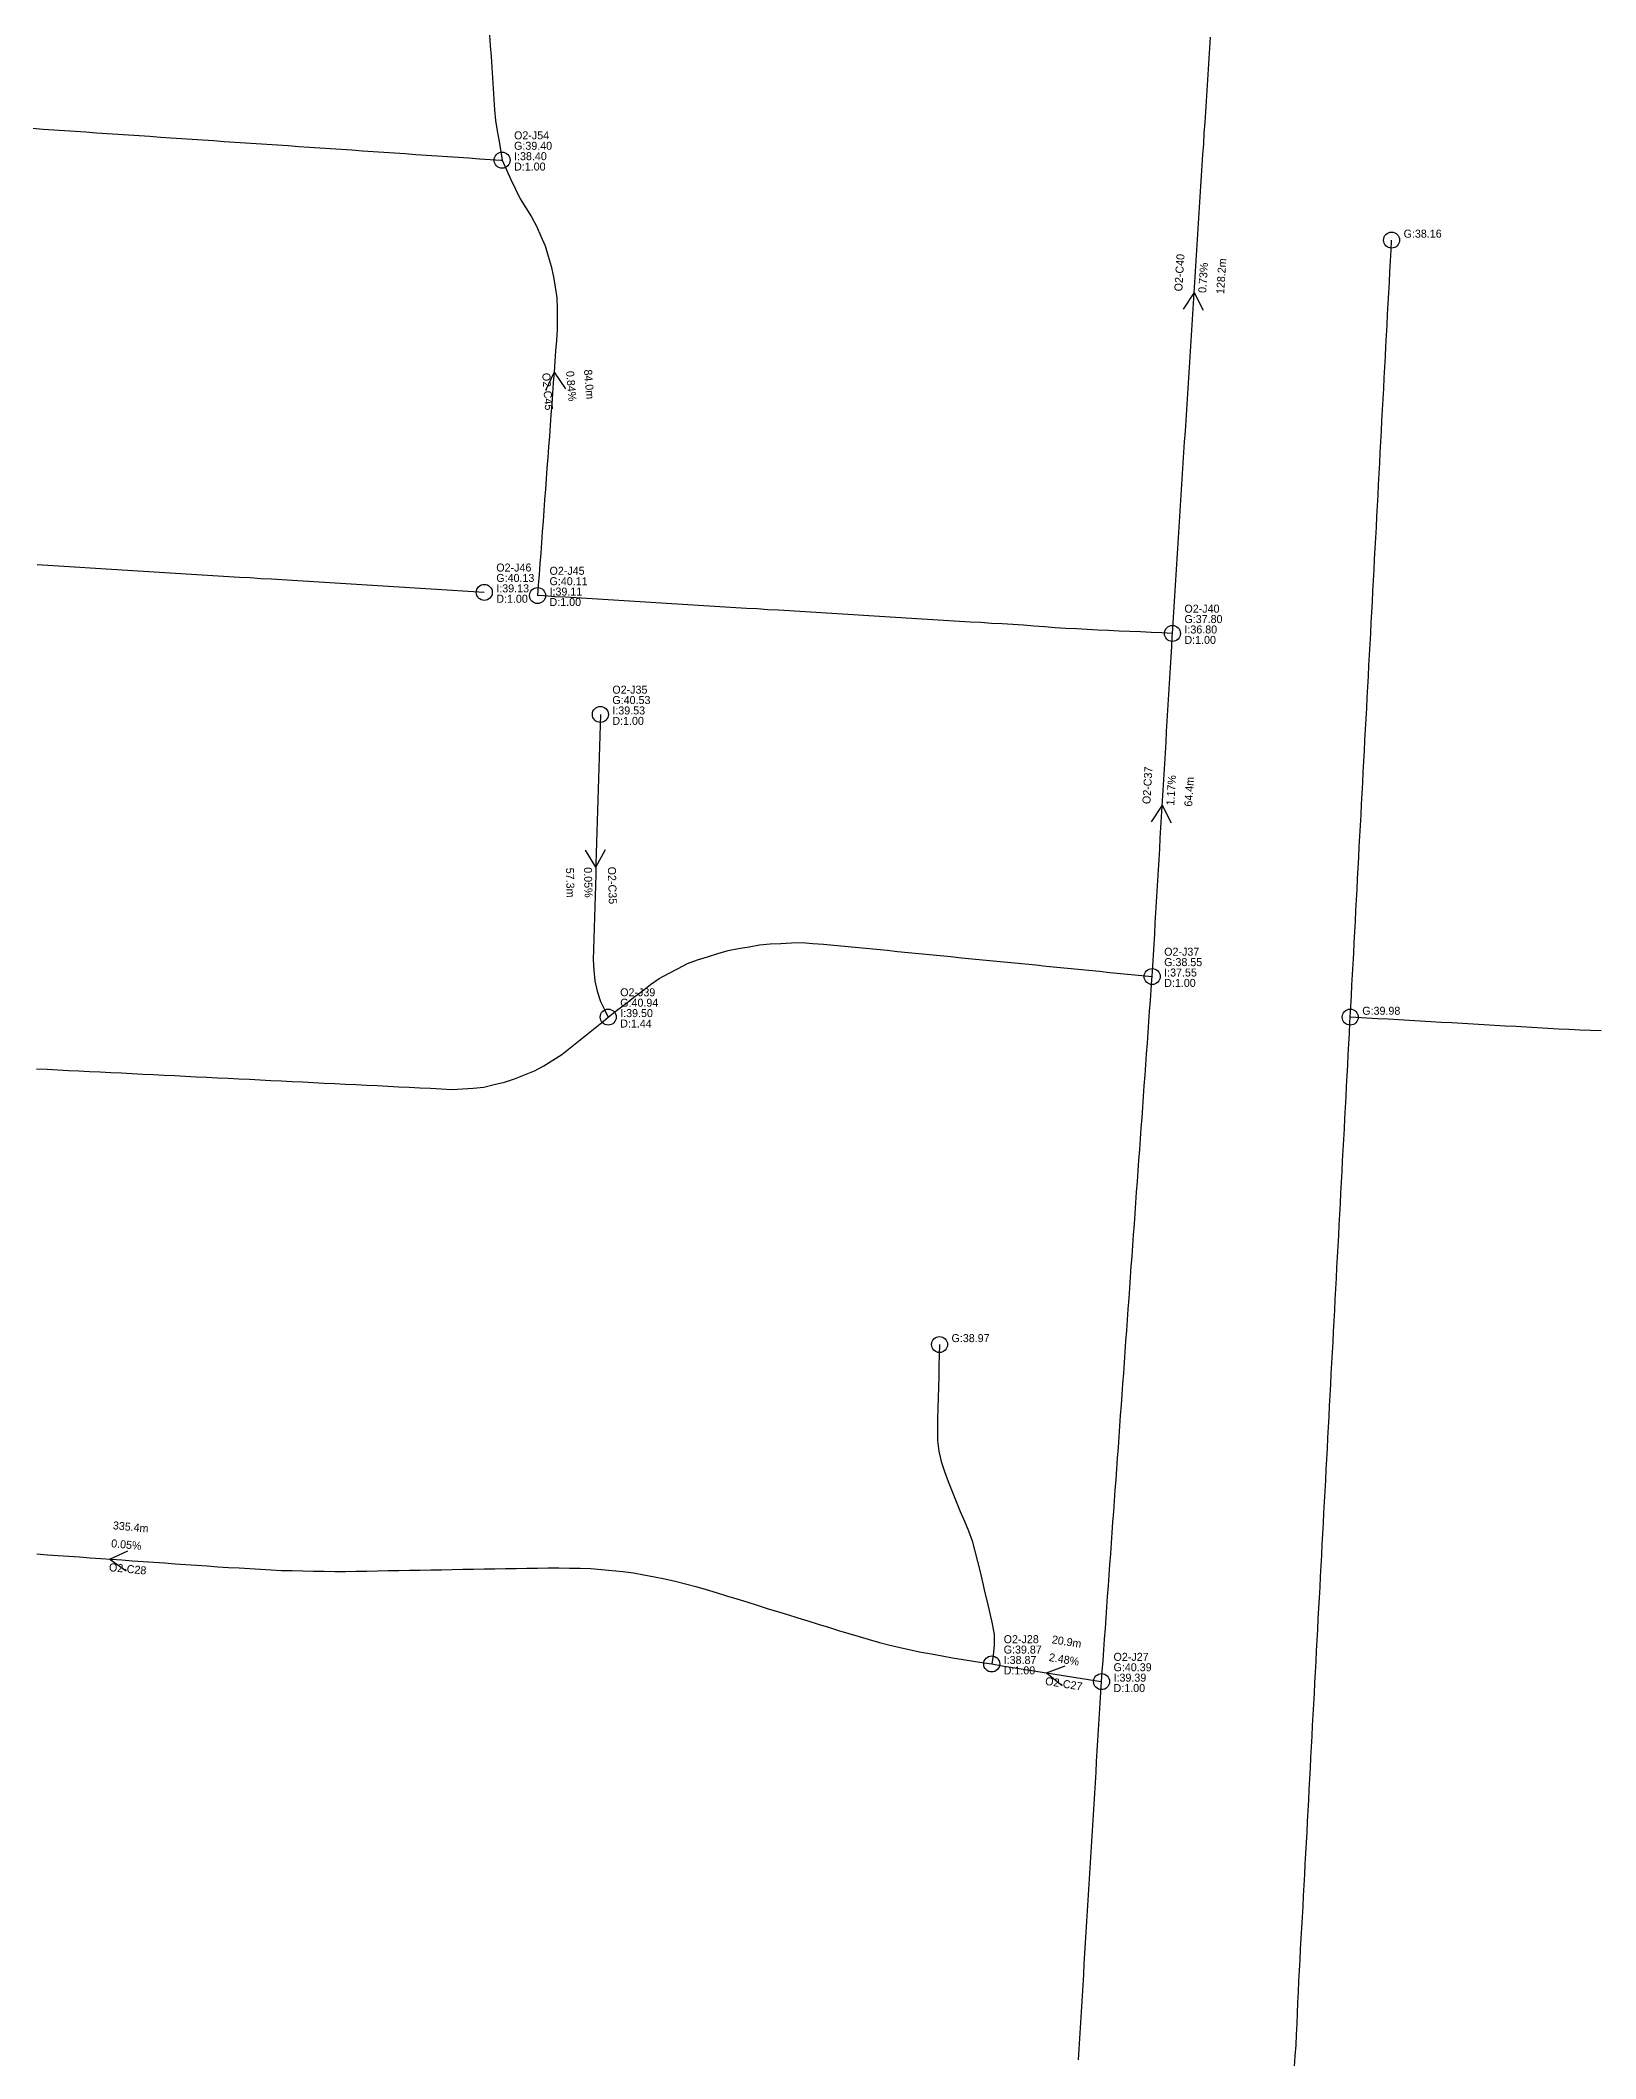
# Model space of a CAD drawing. Header units: metres. Extents: x 607160 to 610559, y 2613470 to 2618337.
# Drawn here: x 608445.8 to 608737.4, y 2615052.4 to 2615430.7 of the extents above; entities that cross this region are included whole.
import ezdxf

# ---------------------------------------------------------------- set-up
doc = ezdxf.new("R2010")
doc.units = ezdxf.units.M
for name, color, linetype in [('SW-DRAIN-LABELS', 3, 'Continuous'), ('SW-DRAIN-ORPHAN', 8, 'Continuous'), ('SW-DRAIN-SUB-02', 2, 'Continuous'), ('SW-JUNCTIONS', 7, 'Continuous')]:
    doc.layers.add(name, color=color, linetype=linetype)

msp = doc.modelspace()

# ---------------------------------------------------------------- linework, layer by layer
at = {"layer": 'SW-DRAIN-ORPHAN'}
for points in [[(608691.37, 2615247.6), (608691.48, 2615249.6), (608691.59, 2615251.6), (608691.69, 2615253.59), (608691.8, 2615255.59), (608691.9, 2615257.59), (608692.01, 2615259.59), (608692.12, 2615261.58), (608692.22, 2615263.58), (608692.33, 2615265.58), (608692.43, 2615267.57), (608692.54, 2615269.57), (608692.65, 2615271.57), (608692.75, 2615273.57), (608692.86, 2615275.56), (608692.97, 2615277.56), (608693.07, 2615279.56), (608693.18, 2615281.55), (608693.28, 2615283.55), (608693.39, 2615285.55), (608693.5, 2615287.55), (608693.6, 2615289.54), (608693.71, 2615291.54), (608693.82, 2615293.54), (608693.92, 2615295.53), (608694.03, 2615297.53), (608694.13, 2615299.53), (608694.24, 2615301.53), (608694.35, 2615303.52), (608694.45, 2615305.52), (608694.56, 2615307.52), (608694.67, 2615309.51), (608694.77, 2615311.51), (608694.88, 2615313.51), (608694.98, 2615315.51), (608695.09, 2615317.5), (608695.2, 2615319.5), (608695.3, 2615321.5), (608695.41, 2615323.5), (608695.51, 2615325.49), (608695.62, 2615327.49), (608695.73, 2615329.49), (608695.83, 2615331.48), (608695.94, 2615333.48), (608696.05, 2615335.48), (608696.15, 2615337.48), (608696.26, 2615339.47), (608696.36, 2615341.47), (608696.47, 2615343.47), (608696.58, 2615345.46), (608696.68, 2615347.46), (608696.79, 2615349.46), (608696.9, 2615351.46), (608697, 2615353.45), (608697.11, 2615355.45), (608697.21, 2615357.45), (608697.32, 2615359.44), (608697.43, 2615361.44), (608697.53, 2615363.44), (608697.64, 2615365.44), (608697.75, 2615367.43), (608697.85, 2615369.43), (608697.96, 2615371.43), (608698.06, 2615373.42), (608698.17, 2615375.42), (608698.28, 2615377.42), (608698.38, 2615379.42), (608698.49, 2615381.41), (608698.59, 2615383.41), (608698.7, 2615385.41), (608698.81, 2615387.4), (608698.91, 2615389.4), (608699.02, 2615391.4), (608699.12, 2615393.28)], [(608658.03, 2615319.53), (608656.03, 2615319.62), (608654.04, 2615319.71), (608652.04, 2615319.81), (608650.04, 2615319.9), (608648.04, 2615319.99), (608646.04, 2615320.09), (608644.05, 2615320.18), (608642.05, 2615320.28), (608640.05, 2615320.37), (608638.05, 2615320.46), (608636.06, 2615320.59), (608634.06, 2615320.76), (608632.07, 2615320.93), (608630.08, 2615321.08), (608628.08, 2615321.2), (608626.08, 2615321.31), (608624.09, 2615321.43), (608622.09, 2615321.56), (608620.1, 2615321.68), (608618.1, 2615321.8), (608616.1, 2615321.92), (608614.11, 2615322.04), (608612.11, 2615322.17), (608610.11, 2615322.29), (608608.12, 2615322.41), (608606.12, 2615322.53), (608604.13, 2615322.65), (608602.13, 2615322.77), (608600.13, 2615322.9), (608598.14, 2615323.02), (608596.14, 2615323.14), (608594.14, 2615323.26), (608592.15, 2615323.38), (608590.15, 2615323.51), (608588.16, 2615323.63), (608586.16, 2615323.75), (608584.16, 2615323.87), (608582.17, 2615323.99), (608580.17, 2615324.12), (608578.17, 2615324.24), (608576.18, 2615324.36), (608574.18, 2615324.48), (608572.18, 2615324.6), (608570.19, 2615324.73), (608568.19, 2615324.85), (608566.2, 2615324.97), (608564.2, 2615325.09), (608562.2, 2615325.21), (608560.21, 2615325.34), (608558.21, 2615325.46), (608556.21, 2615325.58), (608554.22, 2615325.7), (608552.22, 2615325.82), (608550.23, 2615325.95), (608548.23, 2615326.07), (608546.23, 2615326.19), (608544.24, 2615326.31), (608542.24, 2615326.43), (608540.24, 2615326.56), (608538.99, 2615326.63)], [(608552.24, 2615247.61), (608553.82, 2615248.83), (608555.41, 2615250.04), (608556.99, 2615251.26), (608558.58, 2615252.48), (608560.16, 2615253.7), (608561.81, 2615254.83), (608563.57, 2615255.78), (608565.33, 2615256.72), (608567.09, 2615257.67), (608568.98, 2615258.33), (608570.88, 2615258.94), (608572.78, 2615259.56), (608574.71, 2615260.09), (608576.67, 2615260.45), (608578.64, 2615260.81), (608580.61, 2615261.17), (608582.6, 2615261.34), (608584.6, 2615261.44), (608586.59, 2615261.54), (608588.59, 2615261.58), (608590.58, 2615261.42), (608592.58, 2615261.26), (608594.57, 2615261.1), (608596.56, 2615260.91), (608598.55, 2615260.72), (608600.54, 2615260.52), (608602.53, 2615260.32), (608604.52, 2615260.13), (608606.51, 2615259.93), (608608.5, 2615259.73), (608610.49, 2615259.54), (608612.48, 2615259.34), (608614.47, 2615259.14), (608616.47, 2615258.95), (608618.46, 2615258.75), (608620.45, 2615258.56), (608622.44, 2615258.36), (608624.43, 2615258.16), (608626.42, 2615257.97), (608628.41, 2615257.77), (608630.4, 2615257.57), (608632.39, 2615257.38), (608634.38, 2615257.18), (608636.37, 2615256.98), (608638.36, 2615256.79), (608640.35, 2615256.59), (608642.34, 2615256.39), (608644.33, 2615256.2), (608646.32, 2615256), (608648.31, 2615255.8), (608650.3, 2615255.61), (608652.29, 2615255.41), (608654.23, 2615255.22)], [(608644.74, 2615123.03), (608644.88, 2615125.02), (608645.02, 2615127.02), (608645.17, 2615129.01), (608645.31, 2615131.01), (608645.45, 2615133), (608645.6, 2615135), (608645.74, 2615136.99), (608645.88, 2615138.99), (608646.03, 2615140.98), (608646.17, 2615142.98), (608646.31, 2615144.97), (608646.45, 2615146.97), (608646.6, 2615148.96), (608646.74, 2615150.96), (608646.88, 2615152.95), (608647.03, 2615154.95), (608647.17, 2615156.94), (608647.31, 2615158.94), (608647.46, 2615160.93), (608647.6, 2615162.93), (608647.74, 2615164.92), (608647.89, 2615166.92), (608648.03, 2615168.91), (608648.17, 2615170.91), (608648.32, 2615172.9), (608648.46, 2615174.9), (608648.6, 2615176.89), (608648.75, 2615178.89), (608648.89, 2615180.88), (608649.03, 2615182.87), (608649.18, 2615184.87), (608649.32, 2615186.86), (608649.46, 2615188.86), (608649.61, 2615190.85), (608649.75, 2615192.85), (608649.89, 2615194.84), (608650.04, 2615196.84), (608650.18, 2615198.83), (608650.32, 2615200.83), (608650.46, 2615202.82), (608650.61, 2615204.82), (608650.75, 2615206.81), (608650.89, 2615208.81), (608651.04, 2615210.8), (608651.18, 2615212.8), (608651.32, 2615214.79), (608651.47, 2615216.79), (608651.61, 2615218.78), (608651.75, 2615220.78), (608651.9, 2615222.77), (608652.04, 2615224.77), (608652.18, 2615226.76), (608652.33, 2615228.76), (608652.47, 2615230.75), (608652.61, 2615232.75), (608652.76, 2615234.74), (608652.9, 2615236.74), (608653.04, 2615238.73), (608653.19, 2615240.73), (608653.33, 2615242.72), (608653.47, 2615244.72), (608653.62, 2615246.71), (608653.76, 2615248.71), (608653.9, 2615250.7), (608654.05, 2615252.7), (608654.19, 2615254.69), (608654.23, 2615255.22)], [(608680.9, 2615050.9), (608681.06, 2615052.89), (608681.21, 2615054.89), (608681.3, 2615056.89), (608681.39, 2615058.88), (608681.47, 2615060.88), (608681.56, 2615062.88), (608681.65, 2615064.88), (608681.74, 2615066.88), (608681.84, 2615068.87), (608681.95, 2615070.87), (608682.07, 2615072.87), (608682.18, 2615074.86), (608682.3, 2615076.86), (608682.41, 2615078.86), (608682.52, 2615080.86), (608682.62, 2615082.85), (608682.73, 2615084.85), (608682.83, 2615086.85), (608682.94, 2615088.84), (608683.05, 2615090.84), (608683.15, 2615092.84), (608683.26, 2615094.84), (608683.36, 2615096.83), (608683.47, 2615098.83), (608683.58, 2615100.83), (608683.68, 2615102.82), (608683.79, 2615104.82), (608683.9, 2615106.82), (608684, 2615108.82), (608684.11, 2615110.81), (608684.21, 2615112.81), (608684.32, 2615114.81), (608684.43, 2615116.8), (608684.53, 2615118.8), (608684.64, 2615120.8), (608684.74, 2615122.8), (608684.85, 2615124.79), (608684.96, 2615126.79), (608685.06, 2615128.79), (608685.17, 2615130.79), (608685.27, 2615132.78), (608685.38, 2615134.78), (608685.49, 2615136.78), (608685.59, 2615138.77), (608685.7, 2615140.77), (608685.8, 2615142.77), (608685.91, 2615144.77), (608686.02, 2615146.76), (608686.12, 2615148.76), (608686.23, 2615150.76), (608686.33, 2615152.75), (608686.44, 2615154.75), (608686.55, 2615156.75), (608686.65, 2615158.75), (608686.76, 2615160.74), (608686.87, 2615162.74), (608686.97, 2615164.74), (608687.08, 2615166.73), (608687.18, 2615168.73), (608687.29, 2615170.73), (608687.4, 2615172.73), (608687.5, 2615174.72), (608687.61, 2615176.72), (608687.71, 2615178.72), (608687.82, 2615180.71), (608687.93, 2615182.71), (608688.03, 2615184.71), (608688.14, 2615186.71), (608688.24, 2615188.7), (608688.35, 2615190.7), (608688.46, 2615192.7), (608688.56, 2615194.69), (608688.67, 2615196.69), (608688.77, 2615198.69), (608688.88, 2615200.69), (608688.99, 2615202.68), (608689.09, 2615204.68), (608689.2, 2615206.68), (608689.31, 2615208.68), (608689.41, 2615210.67), (608689.52, 2615212.67), (608689.62, 2615214.67), (608689.73, 2615216.66), (608689.84, 2615218.66), (608689.94, 2615220.66), (608690.05, 2615222.66), (608690.15, 2615224.65), (608690.26, 2615226.65), (608690.37, 2615228.65), (608690.47, 2615230.64), (608690.58, 2615232.64), (608690.68, 2615234.64), (608690.79, 2615236.64), (608690.9, 2615238.63), (608691, 2615240.63), (608691.11, 2615242.63), (608691.21, 2615244.62), (608691.32, 2615246.62), (608691.37, 2615247.6)], [(608738.4, 2615245.06), (608736.4, 2615245.12), (608734.4, 2615245.19), (608732.4, 2615245.26), (608730.41, 2615245.37), (608728.41, 2615245.48), (608726.41, 2615245.6), (608724.42, 2615245.71), (608722.42, 2615245.83), (608720.42, 2615245.94), (608718.43, 2615246.05), (608716.43, 2615246.17), (608714.43, 2615246.28), (608712.44, 2615246.4), (608710.44, 2615246.51), (608708.44, 2615246.63), (608706.45, 2615246.74), (608704.45, 2615246.85), (608702.45, 2615246.97), (608700.46, 2615247.08), (608698.46, 2615247.2), (608696.46, 2615247.31), (608694.47, 2615247.43), (608692.47, 2615247.54), (608691.37, 2615247.6)], [(608614.36, 2615186.23), (608614.31, 2615184.23), (608614.25, 2615182.23), (608614.2, 2615180.23), (608614.15, 2615178.23), (608614.1, 2615176.23), (608614.05, 2615174.23), (608614, 2615172.23), (608613.95, 2615170.23), (608613.98, 2615168.24), (608614.21, 2615166.25), (608614.64, 2615164.3), (608615.29, 2615162.41), (608616, 2615160.54), (608616.73, 2615158.68), (608617.46, 2615156.81), (608618.2, 2615154.95), (608619.02, 2615153.13), (608619.77, 2615151.28), (608620.45, 2615149.4), (608621, 2615147.47), (608621.51, 2615145.54), (608621.97, 2615143.59), (608622.42, 2615141.65), (608622.88, 2615139.7), (608623.34, 2615137.75), (608623.79, 2615135.81), (608624.23, 2615133.85), (608624.58, 2615131.88), (608624.61, 2615129.89), (608624.42, 2615127.91), (608624.14, 2615126.34)]]:
    msp.add_lwpolyline(points, dxfattribs=at)
at = {"layer": 'SW-DRAIN-SUB-02'}
for p, q in [((608662.11, 2615383.47), (608660.03, 2615380.35)), ((608662.11, 2615383.47), (608663.77, 2615380.11)), ((608542.1, 2615368.5), (608540.49, 2615365.11)), ((608542.1, 2615368.5), (608544.23, 2615365.41)), ((608656.13, 2615287.37), (608654.07, 2615284.24)), ((608656.13, 2615287.37), (608657.81, 2615284.02)), ((608549.93, 2615275.74), (608547.97, 2615278.93)), ((608549.93, 2615275.74), (608551.72, 2615279.03)), ((608458.79, 2615146), (608462.2, 2615147.56)), ((608458.79, 2615146), (608461.85, 2615143.83)), ((608634.44, 2615124.68), (608637.94, 2615126.02)), ((608634.44, 2615124.68), (608637.35, 2615122.32))]:
    msp.add_line(p, q, dxfattribs=at)
for points in [[(608530, 2615431.68), (608530.14, 2615429.68), (608530.27, 2615427.69), (608530.41, 2615425.69), (608530.55, 2615423.7), (608530.68, 2615421.7), (608530.82, 2615419.71), (608530.95, 2615417.71), (608531.13, 2615415.72), (608531.45, 2615413.75), (608531.77, 2615411.77), (608532.09, 2615409.8), (608532.34, 2615408.26)], [(608658.03, 2615319.53), (608658.16, 2615321.52), (608658.29, 2615323.52), (608658.41, 2615325.51), (608658.54, 2615327.51), (608658.67, 2615329.51), (608658.79, 2615331.5), (608658.92, 2615333.5), (608659.05, 2615335.49), (608659.18, 2615337.49), (608659.3, 2615339.49), (608659.43, 2615341.48), (608659.56, 2615343.48), (608659.69, 2615345.47), (608659.81, 2615347.47), (608659.94, 2615349.47), (608660.07, 2615351.46), (608660.19, 2615353.46), (608660.32, 2615355.45), (608660.45, 2615357.45), (608660.58, 2615359.45), (608660.7, 2615361.44), (608660.83, 2615363.44), (608660.96, 2615365.43), (608661.09, 2615367.43), (608661.21, 2615369.42), (608661.34, 2615371.42), (608661.47, 2615373.42), (608661.59, 2615375.41), (608661.72, 2615377.41), (608661.85, 2615379.4), (608661.98, 2615381.4), (608662.1, 2615383.4), (608662.23, 2615385.39), (608662.36, 2615387.39), (608662.49, 2615389.38), (608662.61, 2615391.38), (608662.74, 2615393.38), (608662.87, 2615395.37), (608662.99, 2615397.37), (608663.12, 2615399.36), (608663.25, 2615401.36), (608663.38, 2615403.36), (608663.5, 2615405.35), (608663.63, 2615407.35), (608663.76, 2615409.34), (608663.89, 2615411.34), (608664.01, 2615413.34), (608664.14, 2615415.33), (608664.27, 2615417.33), (608664.39, 2615419.32), (608664.52, 2615421.32), (608664.65, 2615423.32), (608664.78, 2615425.31), (608664.9, 2615427.31), (608665.03, 2615429.3), (608665.16, 2615431.3)], [(608444.32, 2615414.23), (608446.32, 2615414.09), (608448.31, 2615413.96), (608450.31, 2615413.82), (608452.3, 2615413.69), (608454.3, 2615413.55), (608456.29, 2615413.41), (608458.29, 2615413.28), (608460.28, 2615413.14), (608462.28, 2615413.01), (608464.28, 2615412.87), (608466.27, 2615412.74), (608468.27, 2615412.6), (608470.26, 2615412.47), (608472.26, 2615412.33), (608474.25, 2615412.2), (608476.25, 2615412.06), (608478.24, 2615411.93), (608480.24, 2615411.79), (608482.23, 2615411.66), (608484.23, 2615411.52), (608486.23, 2615411.38), (608488.22, 2615411.25), (608490.22, 2615411.11), (608492.21, 2615410.98), (608494.21, 2615410.84), (608496.2, 2615410.71), (608498.2, 2615410.57), (608500.19, 2615410.44), (608502.19, 2615410.3), (608504.18, 2615410.17), (608506.18, 2615410.03), (608508.17, 2615409.9), (608510.17, 2615409.76), (608512.17, 2615409.63), (608514.16, 2615409.49), (608516.16, 2615409.35), (608518.15, 2615409.22), (608520.15, 2615409.08), (608522.14, 2615408.95), (608524.14, 2615408.81), (608526.13, 2615408.68), (608528.13, 2615408.54), (608530.12, 2615408.41), (608532.12, 2615408.27), (608532.34, 2615408.26)], [(608532.34, 2615408.26), (608533.17, 2615406.44), (608534, 2615404.62), (608534.83, 2615402.8), (608535.76, 2615401.03), (608536.82, 2615399.34), (608537.89, 2615397.65), (608538.77, 2615395.86), (608539.6, 2615394.04), (608540.4, 2615392.2), (608540.97, 2615390.29), (608541.54, 2615388.37), (608541.98, 2615386.42), (608542.29, 2615384.45), (608542.59, 2615382.47), (608542.66, 2615380.47), (608542.7, 2615378.47), (608542.69, 2615376.48), (608542.54, 2615374.48), (608542.39, 2615372.49), (608542.24, 2615370.49), (608542.1, 2615368.5), (608541.95, 2615366.5), (608541.8, 2615364.51), (608541.65, 2615362.51), (608541.5, 2615360.52), (608541.36, 2615358.53), (608541.21, 2615356.53), (608541.06, 2615354.54), (608540.91, 2615352.54), (608540.76, 2615350.55), (608540.62, 2615348.55), (608540.47, 2615346.56), (608540.32, 2615344.56), (608540.17, 2615342.57), (608540.02, 2615340.57), (608539.87, 2615338.58), (608539.73, 2615336.59), (608539.58, 2615334.59), (608539.43, 2615332.6), (608539.28, 2615330.6), (608539.13, 2615328.61), (608538.99, 2615326.63)], [(608529.01, 2615327.24), (608529.01, 2615327.24), (608527.01, 2615327.36), (608525.01, 2615327.49), (608523.02, 2615327.61), (608521.02, 2615327.73), (608519.03, 2615327.85), (608517.03, 2615327.97), (608515.03, 2615328.1), (608513.04, 2615328.22), (608511.04, 2615328.34), (608509.04, 2615328.46), (608507.05, 2615328.58), (608505.05, 2615328.71), (608503.06, 2615328.83), (608501.06, 2615328.95), (608499.06, 2615329.07), (608497.07, 2615329.19), (608495.07, 2615329.32), (608493.07, 2615329.44), (608491.08, 2615329.56), (608489.08, 2615329.68), (608487.08, 2615329.8), (608485.09, 2615329.93), (608483.09, 2615330.05), (608481.1, 2615330.17), (608479.1, 2615330.29), (608477.1, 2615330.41), (608475.11, 2615330.54), (608473.11, 2615330.66), (608471.11, 2615330.78), (608469.12, 2615330.9), (608467.12, 2615331.02), (608465.13, 2615331.15), (608463.13, 2615331.27), (608461.13, 2615331.39), (608459.14, 2615331.51), (608457.14, 2615331.63), (608455.14, 2615331.76), (608453.15, 2615331.88), (608451.15, 2615332), (608449.16, 2615332.12), (608447.16, 2615332.25), (608445.16, 2615332.37)], [(608654.23, 2615255.22), (608654.34, 2615257.22), (608654.46, 2615259.21), (608654.58, 2615261.21), (608654.7, 2615263.21), (608654.82, 2615265.2), (608654.94, 2615267.2), (608655.05, 2615269.2), (608655.17, 2615271.19), (608655.29, 2615273.19), (608655.41, 2615275.19), (608655.53, 2615277.18), (608655.64, 2615279.18), (608655.76, 2615281.17), (608655.88, 2615283.17), (608656, 2615285.17), (608656.12, 2615287.16), (608656.23, 2615289.16), (608656.35, 2615291.16), (608656.47, 2615293.15), (608656.59, 2615295.15), (608656.71, 2615297.15), (608656.83, 2615299.14), (608656.94, 2615301.14), (608657.06, 2615303.14), (608657.18, 2615305.13), (608657.3, 2615307.13), (608657.42, 2615309.13), (608657.53, 2615311.12), (608657.65, 2615313.12), (608657.77, 2615315.12), (608657.89, 2615317.11), (608658.01, 2615319.11), (608658.03, 2615319.53)], [(608550.77, 2615304.35), (608550.71, 2615302.36), (608550.66, 2615300.36), (608550.6, 2615298.36), (608550.54, 2615296.36), (608550.48, 2615294.36), (608550.42, 2615292.36), (608550.36, 2615290.36), (608550.3, 2615288.36), (608550.24, 2615286.36), (608550.18, 2615284.36), (608550.13, 2615282.36), (608550.07, 2615280.36), (608550.01, 2615278.37), (608549.95, 2615276.37), (608549.89, 2615274.37), (608549.83, 2615272.37), (608549.77, 2615270.37), (608549.71, 2615268.37), (608549.66, 2615266.37), (608549.6, 2615264.37), (608549.54, 2615262.37), (608549.48, 2615260.37), (608549.44, 2615258.37), (608549.53, 2615256.38), (608549.71, 2615254.39), (608550.2, 2615252.45), (608550.81, 2615250.56), (608551.68, 2615248.76), (608552.24, 2615247.61)], [(608445.02, 2615237.93), (608447.02, 2615237.83), (608449.02, 2615237.73), (608451.02, 2615237.63), (608453.01, 2615237.53), (608455.01, 2615237.43), (608457.01, 2615237.33), (608459.01, 2615237.23), (608461, 2615237.14), (608463, 2615237.04), (608465, 2615236.94), (608467, 2615236.84), (608468.99, 2615236.74), (608470.99, 2615236.64), (608472.99, 2615236.54), (608474.99, 2615236.44), (608476.98, 2615236.34), (608478.98, 2615236.24), (608480.98, 2615236.14), (608482.98, 2615236.05), (608484.98, 2615235.95), (608486.97, 2615235.85), (608488.97, 2615235.75), (608490.97, 2615235.65), (608492.97, 2615235.55), (608494.96, 2615235.45), (608496.96, 2615235.35), (608498.96, 2615235.25), (608500.96, 2615235.15), (608502.95, 2615235.05), (608504.95, 2615234.96), (608506.95, 2615234.86), (608508.95, 2615234.76), (608510.94, 2615234.66), (608512.94, 2615234.56), (608514.94, 2615234.46), (608516.94, 2615234.36), (608518.93, 2615234.26), (608520.93, 2615234.16), (608522.93, 2615234.06), (608524.92, 2615234.17), (608526.92, 2615234.31), (608528.91, 2615234.5), (608530.85, 2615234.96), (608532.8, 2615235.42), (608534.7, 2615236.01), (608536.55, 2615236.77), (608538.41, 2615237.52), (608540.15, 2615238.5), (608541.85, 2615239.54), (608543.55, 2615240.6), (608545.1, 2615241.86), (608546.66, 2615243.11), (608548.22, 2615244.37), (608549.78, 2615245.62), (608551.33, 2615246.88), (608552.24, 2615247.61)], [(608445.12, 2615146.96), (608447.11, 2615146.82), (608449.11, 2615146.68), (608451.1, 2615146.54), (608453.1, 2615146.4), (608455.09, 2615146.26), (608457.09, 2615146.12), (608459.08, 2615145.98), (608461.08, 2615145.84), (608463.07, 2615145.7), (608465.07, 2615145.56), (608467.06, 2615145.42), (608469.06, 2615145.28), (608471.05, 2615145.14), (608473.05, 2615145), (608475.04, 2615144.86), (608477.04, 2615144.72), (608479.03, 2615144.58), (608481.03, 2615144.45), (608483.03, 2615144.34), (608485.02, 2615144.23), (608487.02, 2615144.11), (608489.02, 2615144), (608491.01, 2615143.89), (608493.01, 2615143.84), (608495.01, 2615143.8), (608497.01, 2615143.77), (608499.01, 2615143.73), (608501.01, 2615143.69), (608503.01, 2615143.69), (608505.01, 2615143.73), (608507.01, 2615143.76), (608509.01, 2615143.8), (608511.01, 2615143.84), (608513.01, 2615143.88), (608515.01, 2615143.92), (608517.01, 2615143.95), (608519.01, 2615143.99), (608521.01, 2615144.02), (608523.01, 2615144.06), (608525.01, 2615144.09), (608527.01, 2615144.13), (608529.01, 2615144.16), (608531.01, 2615144.2), (608533, 2615144.23), (608535, 2615144.26), (608537, 2615144.3), (608539, 2615144.33), (608541, 2615144.37), (608543, 2615144.37), (608545, 2615144.33), (608547, 2615144.29), (608549, 2615144.25), (608550.99, 2615144.07), (608552.98, 2615143.86), (608554.97, 2615143.66), (608556.96, 2615143.42), (608558.92, 2615143.05), (608560.89, 2615142.69), (608562.86, 2615142.33), (608564.8, 2615141.87), (608566.73, 2615141.36), (608568.67, 2615140.84), (608570.6, 2615140.32), (608572.51, 2615139.73), (608574.42, 2615139.14), (608576.33, 2615138.55), (608578.24, 2615137.96), (608580.15, 2615137.37), (608582.06, 2615136.77), (608583.97, 2615136.18), (608585.88, 2615135.59), (608587.79, 2615135), (608589.7, 2615134.41), (608591.62, 2615133.82), (608593.53, 2615133.23), (608595.44, 2615132.64), (608597.35, 2615132.05), (608599.27, 2615131.48), (608601.19, 2615130.92), (608603.1, 2615130.35), (608605.05, 2615129.89), (608607, 2615129.43), (608608.94, 2615128.97), (608610.9, 2615128.58), (608612.87, 2615128.22), (608614.84, 2615127.85), (608616.81, 2615127.52), (608618.78, 2615127.2), (608620.76, 2615126.88), (608622.73, 2615126.57), (608624.14, 2615126.34)], [(608624.14, 2615126.34), (608626.11, 2615126.02), (608628.09, 2615125.71), (608630.06, 2615125.39), (608632.04, 2615125.07), (608634.01, 2615124.75), (608635.98, 2615124.44), (608637.96, 2615124.12), (608639.93, 2615123.8), (608641.91, 2615123.48), (608643.88, 2615123.17), (608644.74, 2615123.03)], [(608640.42, 2615052.13), (608640.54, 2615054.13), (608640.66, 2615056.13), (608640.78, 2615058.12), (608640.9, 2615060.12), (608641.03, 2615062.12), (608641.15, 2615064.11), (608641.27, 2615066.11), (608641.39, 2615068.1), (608641.51, 2615070.1), (608641.63, 2615072.1), (608641.76, 2615074.09), (608641.88, 2615076.09), (608642, 2615078.09), (608642.12, 2615080.08), (608642.24, 2615082.08), (608642.36, 2615084.08), (608642.49, 2615086.07), (608642.61, 2615088.07), (608642.73, 2615090.06), (608642.85, 2615092.06), (608642.97, 2615094.06), (608643.09, 2615096.05), (608643.21, 2615098.05), (608643.34, 2615100.05), (608643.46, 2615102.04), (608643.58, 2615104.04), (608643.7, 2615106.03), (608643.82, 2615108.03), (608643.94, 2615110.03), (608644.07, 2615112.02), (608644.19, 2615114.02), (608644.31, 2615116.02), (608644.43, 2615118.01), (608644.55, 2615120.01), (608644.67, 2615122.01), (608644.74, 2615123.03)]]:
    msp.add_lwpolyline(points, dxfattribs=at)
at = {"layer": 'SW-JUNCTIONS'}
for centre in [(608532.34, 2615408.26), (608699.12, 2615393.28), (608529.01, 2615327.24), (608538.99, 2615326.63), (608658.03, 2615319.53), (608550.77, 2615304.35), (608654.23, 2615255.22), (608552.24, 2615247.61), (608691.37, 2615247.6), (608614.36, 2615186.23), (608624.14, 2615126.34), (608644.74, 2615123.03)]:
    msp.add_circle(centre, 1.5, dxfattribs=at)

# ---------------------------------------------------------------- texts
at = {"layer": 'SW-DRAIN-LABELS', "color": 7}
for s, p in [('O2-J54', (608534.59, 2615412.16)), ('G:39.40', (608534.59, 2615410.21)), ('G:38.16', (608701.37, 2615393.73)), ('O2-J46', (608531.26, 2615331.14)), ('G:40.13', (608531.26, 2615329.19)), ('O2-J45', (608541.24, 2615330.53)), ('G:40.11', (608541.24, 2615328.58)), ('O2-J40', (608660.28, 2615323.43)), ('G:37.80', (608660.28, 2615321.48)), ('O2-J35', (608553.02, 2615308.25)), ('G:40.53', (608553.02, 2615306.3)), ('O2-J37', (608656.48, 2615259.12)), ('G:38.55', (608656.48, 2615257.17)), ('O2-J39', (608554.49, 2615251.51)), ('G:40.94', (608554.49, 2615249.56)), ('G:39.98', (608693.62, 2615248.05)), ('G:38.97', (608616.61, 2615186.68)), ('O2-J28', (608626.39, 2615130.24)), ('G:39.87', (608626.39, 2615128.29)), ('O2-J27', (608646.99, 2615126.93)), ('G:40.39', (608646.99, 2615124.98))]:
    msp.add_text(s, height=1.5, dxfattribs=at).set_placement(p)
at = {"layer": 'SW-DRAIN-LABELS', "color": 4}
for s, p in [('I:38.40', (608534.59, 2615408.26)), ('I:39.13', (608531.26, 2615327.24)), ('I:39.11', (608541.24, 2615326.63)), ('I:36.80', (608660.28, 2615319.53)), ('I:39.53', (608553.02, 2615304.35)), ('I:37.55', (608656.48, 2615255.22)), ('I:39.50', (608554.49, 2615247.61)), ('I:38.87', (608626.39, 2615126.34)), ('I:39.39', (608646.99, 2615123.03))]:
    msp.add_text(s, height=1.5, dxfattribs=at).set_placement(p)
at = {"layer": 'SW-DRAIN-LABELS', "color": 6}
for s, p in [('D:1.00', (608534.59, 2615406.31)), ('D:1.00', (608531.26, 2615325.29)), ('D:1.00', (608541.24, 2615324.68)), ('D:1.00', (608660.28, 2615317.58)), ('D:1.00', (608553.02, 2615302.4)), ('D:1.00', (608656.48, 2615253.27)), ('D:1.44', (608554.49, 2615245.66)), ('D:1.00', (608626.39, 2615124.39)), ('D:1.00', (608646.99, 2615121.08))]:
    msp.add_text(s, height=1.5, dxfattribs=at).set_placement(p)
at = {"layer": 'SW-DRAIN-LABELS', "color": 3}
for s, rotation, p in [('O2-C40', 86.3516, (608659.86, 2615383.62)), ('O2-C45', -85.3445, (608539.85, 2615368.32)), ('O2-C37', 86.614, (608653.88, 2615287.51)), ('O2-C35', -88.5229, (608552.18, 2615275.79)), ('O2-C28', -5.3898, (608458.58, 2615143.76)), ('O2-C27', -9.1344, (608634.08, 2615122.46))]:
    msp.add_text(s, height=1.5, rotation=rotation, dxfattribs=at).set_placement(p)
at = {"layer": 'SW-DRAIN-LABELS', "color": 2}
for s, rotation, p in [('128.2m', 86.3516, (608667.72, 2615383.12)), ('0.73%', 86.3516, (608664.35, 2615383.33)), ('0.84%', -85.3445, (608544.34, 2615368.68)), ('84.0m', -85.3445, (608547.7, 2615368.96)), ('1.17%', 86.614, (608658.37, 2615287.24)), ('64.4m', 86.614, (608661.74, 2615287.04)), ('57.3m', -88.5229, (608544.31, 2615275.59)), ('0.05%', -88.5229, (608547.68, 2615275.68)), ('335.4m', -5.3898, (608459.32, 2615151.6)), ('0.05%', -5.3898, (608459, 2615148.24)), ('2.48%', -9.1344, (608634.79, 2615126.91)), ('20.9m', -9.1344, (608635.33, 2615130.24))]:
    msp.add_text(s, height=1.5, rotation=rotation, dxfattribs=at).set_placement(p)

doc.saveas('drawing.dxf')
